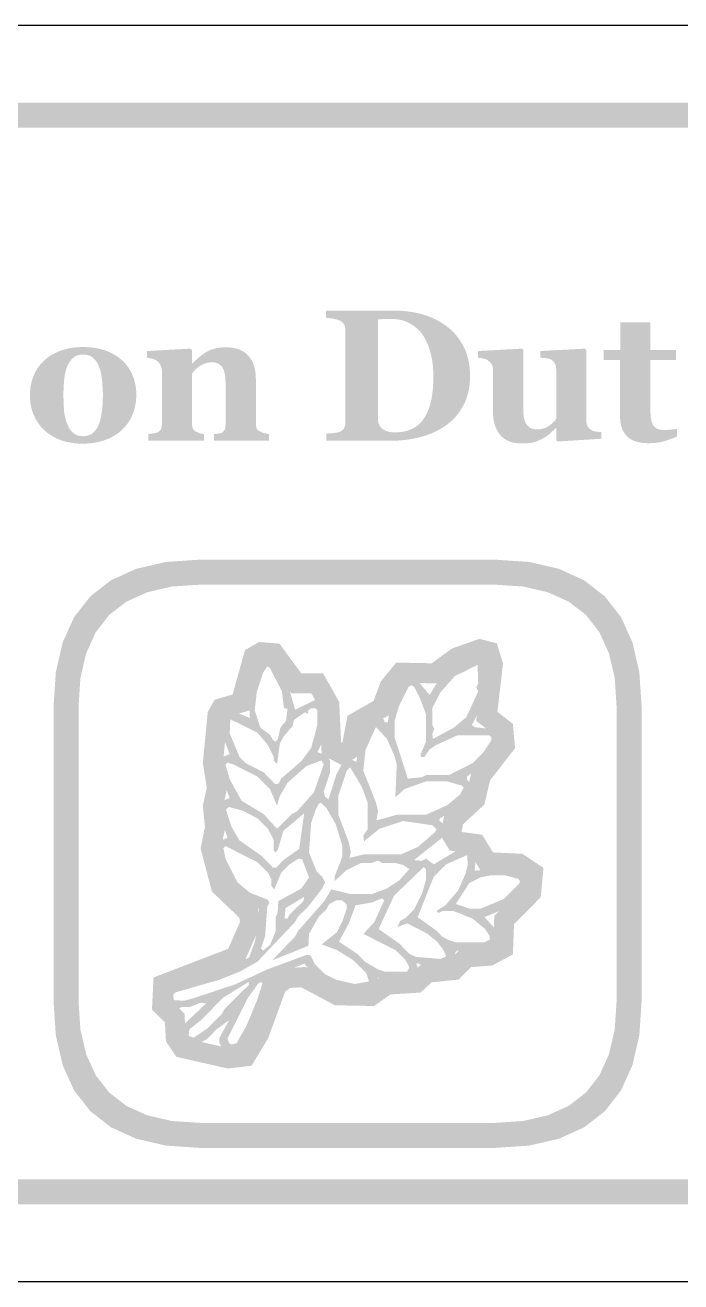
# Model space of a CAD drawing. Header units: millimetres. Extents: x 4 to 272, y 4 to 144.
# Drawn here: x 234.85 to 245.33, y 51.96 to 72.04 of the extents above; entities that cross this region are included whole.
import ezdxf

# ---------------------------------------------------------------- set-up
doc = ezdxf.new("R2010")
doc.units = ezdxf.units.MM
doc.layers.add('CUT', color=1, linetype='Continuous')
doc.layers.add('RASTER', color=7, linetype='Continuous')

msp = doc.modelspace()

# ---------------------------------------------------------------- hatches: boundary and pattern name
at = {"layer": 'RASTER'}
h = msp.add_hatch(color=7, dxfattribs=at)
h.paths.add_polyline_path([(209.2, 68.6), (209.234, 69.116), (209.337, 69.563), (209.509, 69.941), (209.75, 70.25), (210.059, 70.491), (210.438, 70.663), (210.884, 70.766), (211.4, 70.8), (268.6, 70.8), (269.116, 70.766), (269.563, 70.663), (269.941, 70.491), (270.25, 70.25), (270.491, 69.941), (270.663, 69.563), (270.766, 69.116), (270.8, 68.6), (270.8, 55.4), (270.766, 54.884), (270.662, 54.438), (270.491, 54.059), (270.25, 53.75), (269.941, 53.509), (269.563, 53.338), (269.116, 53.234), (268.6, 53.2), (211.4, 53.2), (210.884, 53.234), (210.438, 53.338), (210.059, 53.509), (209.75, 53.75), (209.509, 54.059), (209.337, 54.438), (209.234, 54.884), (209.2, 55.4)])
h.paths.add_polyline_path([(209.6, 68.6), (209.6, 55.4), (209.628, 54.978), (209.712, 54.613), (209.853, 54.303), (210.05, 54.05), (210.303, 53.853), (210.613, 53.712), (210.978, 53.628), (211.4, 53.6), (268.6, 53.6), (269.022, 53.628), (269.388, 53.712), (269.697, 53.853), (269.95, 54.05), (270.147, 54.303), (270.287, 54.613), (270.372, 54.978), (270.4, 55.4), (270.4, 68.6), (270.372, 69.022), (270.287, 69.387), (270.147, 69.697), (269.95, 69.95), (269.697, 70.147), (269.388, 70.288), (269.022, 70.372), (268.6, 70.4), (211.4, 70.4), (210.978, 70.372), (210.613, 70.288), (210.303, 70.147), (210.05, 69.95), (209.853, 69.697), (209.712, 69.387), (209.628, 69.022), (209.6, 68.6)], flags=0)
h = msp.add_hatch(color=7, dxfattribs=at)
h.paths.add_polyline_path([(241.532, 67.265), (241.579, 67.232), (241.623, 67.197), (241.665, 67.16), (241.704, 67.12), (241.742, 67.077), (241.777, 67.031), (241.809, 66.983), (241.84, 66.933), (241.867, 66.88), (241.891, 66.824), (241.911, 66.764), (241.928, 66.702), (241.941, 66.638), (241.95, 66.57), (241.955, 66.499), (241.957, 66.425), (241.955, 66.361), (241.95, 66.298), (241.942, 66.237), (241.931, 66.179), (241.916, 66.122), (241.898, 66.068), (241.877, 66.016), (241.852, 65.966), (241.825, 65.918), (241.796, 65.873), (241.764, 65.829), (241.731, 65.788), (241.695, 65.749), (241.657, 65.713), (241.617, 65.678), (241.575, 65.646), (241.53, 65.616), (241.484, 65.588), (241.436, 65.562), (241.387, 65.538), (241.336, 65.515), (241.284, 65.495), (241.231, 65.477), (241.176, 65.461), (241.119, 65.447), (241.063, 65.434), (241.005, 65.424), (240.947, 65.415), (240.888, 65.409), (240.829, 65.404), (240.768, 65.401), (240.708, 65.4), (239.66, 65.4), (239.66, 65.514), (239.672, 65.515), (239.685, 65.515), (239.699, 65.516), (239.713, 65.517), (239.728, 65.518), (239.744, 65.52), (239.76, 65.521), (239.777, 65.523), (239.794, 65.525), (239.81, 65.527), (239.823, 65.529), (239.836, 65.531), (239.847, 65.533), (239.856, 65.536), (239.865, 65.538), (239.871, 65.541), (239.884, 65.546), (239.895, 65.553), (239.906, 65.559), (239.916, 65.566), (239.924, 65.574), (239.932, 65.582), (239.939, 65.591), (239.944, 65.6), (239.949, 65.61), (239.953, 65.62), (239.957, 65.63), (239.96, 65.641), (239.962, 65.653), (239.964, 65.665), (239.965, 65.677), (239.965, 65.69), (239.965, 67.164), (239.965, 67.176), (239.964, 67.188), (239.962, 67.2), (239.96, 67.211), (239.957, 67.222), (239.954, 67.233), (239.95, 67.244), (239.946, 67.254), (239.94, 67.264), (239.934, 67.273), (239.926, 67.282), (239.918, 67.29), (239.908, 67.298), (239.897, 67.306), (239.884, 67.312), (239.871, 67.319), (239.857, 67.325), (239.843, 67.33), (239.828, 67.335), (239.814, 67.34), (239.799, 67.344), (239.784, 67.347), (239.769, 67.35), (239.753, 67.353), (239.738, 67.355), (239.724, 67.357), (239.71, 67.358), (239.698, 67.36), (239.687, 67.361), (239.676, 67.363), (239.666, 67.364), (239.657, 67.364), (239.657, 67.479), (240.763, 67.479), (240.808, 67.478), (240.853, 67.476), (240.9, 67.472), (240.947, 67.467), (240.994, 67.461), (241.043, 67.453), (241.092, 67.444), (241.143, 67.433), (241.193, 67.421), (241.243, 67.406), (241.292, 67.388), (241.341, 67.368), (241.39, 67.346), (241.438, 67.321), (241.485, 67.294), (241.532, 67.265)])
h.paths.add_polyline_path([(241.233, 65.775), (241.251, 65.805), (241.267, 65.836), (241.282, 65.869), (241.295, 65.903), (241.308, 65.939), (241.319, 65.976), (241.329, 66.014), (241.338, 66.054), (241.346, 66.095), (241.353, 66.138), (241.358, 66.182), (241.363, 66.228), (241.366, 66.276), (241.369, 66.324), (241.371, 66.375), (241.371, 66.427), (241.37, 66.478), (241.368, 66.528), (241.365, 66.577), (241.36, 66.624), (241.354, 66.671), (241.346, 66.716), (241.337, 66.76), (241.327, 66.803), (241.316, 66.845), (241.303, 66.885), (241.288, 66.924), (241.273, 66.961), (241.256, 66.996), (241.238, 67.03), (241.219, 67.063), (241.198, 67.093), (241.176, 67.123), (241.153, 67.15), (241.129, 67.176), (241.103, 67.2), (241.076, 67.222), (241.047, 67.243), (241.018, 67.262), (240.987, 67.279), (240.954, 67.295), (240.921, 67.308), (240.887, 67.32), (240.851, 67.329), (240.815, 67.336), (240.777, 67.341), (240.738, 67.344), (240.699, 67.345), (240.686, 67.345), (240.672, 67.345), (240.658, 67.345), (240.644, 67.345), (240.629, 67.344), (240.614, 67.344), (240.598, 67.344), (240.582, 67.343), (240.566, 67.343), (240.552, 67.342), (240.538, 67.342), (240.525, 67.341), (240.514, 67.341), (240.503, 67.34), (240.493, 67.34), (240.485, 67.339), (240.485, 65.762), (240.485, 65.749), (240.486, 65.736), (240.487, 65.724), (240.488, 65.712), (240.49, 65.701), (240.493, 65.69), (240.496, 65.679), (240.499, 65.669), (240.503, 65.659), (240.507, 65.649), (240.512, 65.64), (240.518, 65.631), (240.524, 65.622), (240.531, 65.614), (240.538, 65.606), (240.546, 65.598), (240.555, 65.59), (240.564, 65.583), (240.574, 65.577), (240.584, 65.57), (240.595, 65.565), (240.606, 65.559), (240.617, 65.555), (240.629, 65.55), (240.642, 65.546), (240.656, 65.543), (240.67, 65.54), (240.686, 65.538), (240.702, 65.536), (240.72, 65.534), (240.738, 65.534), (240.757, 65.533), (240.798, 65.534), (240.837, 65.537), (240.875, 65.542), (240.911, 65.549), (240.946, 65.557), (240.979, 65.568), (241.011, 65.58), (241.042, 65.595), (241.07, 65.611), (241.098, 65.629), (241.124, 65.649), (241.149, 65.671), (241.172, 65.694), (241.194, 65.719), (241.214, 65.746), (241.233, 65.775)], flags=0)
for points in [[(245.266, 65.467), (245.242, 65.457), (245.218, 65.447), (245.194, 65.438), (245.169, 65.428), (245.144, 65.419), (245.118, 65.41), (245.092, 65.402), (245.065, 65.393), (245.038, 65.386), (245.009, 65.379), (244.979, 65.373), (244.947, 65.369), (244.913, 65.365), (244.879, 65.363), (244.842, 65.361), (244.805, 65.36), (244.749, 65.362), (244.698, 65.367), (244.65, 65.376), (244.606, 65.388), (244.565, 65.404), (244.528, 65.423), (244.495, 65.446), (244.466, 65.472), (244.44, 65.501), (244.417, 65.533), (244.398, 65.569), (244.383, 65.607), (244.371, 65.648), (244.362, 65.692), (244.357, 65.74), (244.355, 65.79), (244.355, 66.689), (244.091, 66.689), (244.091, 66.847), (244.361, 66.847), (244.361, 67.291), (244.837, 67.291), (244.837, 66.847), (245.247, 66.847), (245.247, 66.689), (244.84, 66.689), (244.84, 65.886), (244.841, 65.845), (244.843, 65.807), (244.847, 65.772), (244.852, 65.74), (244.858, 65.711), (244.867, 65.685), (244.876, 65.663), (244.887, 65.643), (244.901, 65.626), (244.916, 65.612), (244.934, 65.599), (244.954, 65.589), (244.976, 65.581), (245.001, 65.576), (245.029, 65.573), (245.058, 65.571), (245.068, 65.571), (245.08, 65.572), (245.092, 65.572), (245.105, 65.573), (245.12, 65.574), (245.135, 65.575), (245.151, 65.576), (245.168, 65.577), (245.185, 65.579), (245.2, 65.58), (245.215, 65.582), (245.228, 65.583), (245.239, 65.585), (245.25, 65.587), (245.258, 65.589), (245.266, 65.59)], [(238.746, 65.4), (237.864, 65.4), (237.864, 65.507), (237.871, 65.508), (237.879, 65.508), (237.887, 65.509), (237.895, 65.51), (237.904, 65.511), (237.913, 65.512), (237.922, 65.513), (237.932, 65.514), (237.941, 65.515), (237.95, 65.517), (237.959, 65.518), (237.966, 65.52), (237.974, 65.522), (237.98, 65.524), (237.986, 65.526), (237.992, 65.529), (237.999, 65.533), (238.006, 65.538), (238.012, 65.543), (238.018, 65.549), (238.023, 65.555), (238.028, 65.561), (238.032, 65.568), (238.036, 65.576), (238.039, 65.584), (238.041, 65.593), (238.044, 65.603), (238.046, 65.614), (238.047, 65.626), (238.048, 65.638), (238.049, 65.652), (238.049, 65.667), (238.049, 66.352), (238.048, 66.388), (238.045, 66.422), (238.041, 66.454), (238.035, 66.483), (238.027, 66.51), (238.018, 66.535), (238.007, 66.557), (237.994, 66.577), (237.979, 66.595), (237.963, 66.61), (237.945, 66.623), (237.926, 66.634), (237.905, 66.642), (237.882, 66.648), (237.858, 66.651), (237.832, 66.652), (237.818, 66.652), (237.803, 66.651), (237.789, 66.65), (237.775, 66.648), (237.762, 66.646), (237.749, 66.643), (237.736, 66.639), (237.723, 66.635), (237.71, 66.63), (237.698, 66.625), (237.685, 66.619), (237.673, 66.613), (237.661, 66.607), (237.648, 66.599), (237.636, 66.592), (237.624, 66.584), (237.614, 66.576), (237.604, 66.569), (237.595, 66.561), (237.586, 66.554), (237.578, 66.546), (237.57, 66.539), (237.563, 66.531), (237.556, 66.524), (237.55, 66.516), (237.544, 66.509), (237.538, 66.501), (237.532, 66.495), (237.527, 66.488), (237.522, 66.482), (237.517, 66.475), (237.513, 66.469), (237.513, 65.683), (237.513, 65.67), (237.514, 65.658), (237.515, 65.647), (237.516, 65.636), (237.518, 65.625), (237.521, 65.615), (237.524, 65.606), (237.527, 65.597), (237.531, 65.589), (237.536, 65.581), (237.541, 65.574), (237.547, 65.567), (237.553, 65.561), (237.56, 65.555), (237.568, 65.55), (237.576, 65.545), (237.582, 65.542), (237.588, 65.539), (237.595, 65.536), (237.602, 65.533), (237.61, 65.53), (237.617, 65.527), (237.626, 65.524), (237.634, 65.522), (237.643, 65.519), (237.652, 65.517), (237.66, 65.515), (237.669, 65.513), (237.678, 65.511), (237.686, 65.509), (237.695, 65.508), (237.703, 65.507), (237.703, 65.4), (236.813, 65.4), (236.813, 65.507), (236.822, 65.508), (236.831, 65.509), (236.84, 65.509), (236.849, 65.51), (236.859, 65.511), (236.868, 65.513), (236.877, 65.514), (236.886, 65.515), (236.896, 65.516), (236.904, 65.518), (236.913, 65.519), (236.921, 65.521), (236.929, 65.523), (236.936, 65.525), (236.943, 65.527), (236.95, 65.529), (236.961, 65.533), (236.972, 65.538), (236.981, 65.543), (236.99, 65.549), (236.997, 65.556), (237.004, 65.563), (237.01, 65.571), (237.015, 65.579), (237.019, 65.587), (237.022, 65.597), (237.025, 65.607), (237.028, 65.618), (237.03, 65.629), (237.031, 65.641), (237.032, 65.653), (237.032, 65.667), (237.032, 66.519), (237.032, 66.53), (237.031, 66.542), (237.029, 66.553), (237.026, 66.564), (237.023, 66.575), (237.019, 66.586), (237.014, 66.597), (237.009, 66.608), (237.003, 66.619), (236.996, 66.629), (236.989, 66.639), (236.982, 66.648), (236.974, 66.657), (236.965, 66.665), (236.957, 66.673), (236.947, 66.68), (236.94, 66.685), (236.933, 66.689), (236.926, 66.693), (236.917, 66.696), (236.909, 66.7), (236.9, 66.703), (236.89, 66.707), (236.881, 66.71), (236.87, 66.712), (236.86, 66.715), (236.849, 66.717), (236.838, 66.719), (236.827, 66.721), (236.816, 66.723), (236.804, 66.724), (236.792, 66.726), (236.792, 66.833), (237.491, 66.871), (237.513, 66.849), (237.513, 66.636), (237.519, 66.636), (237.529, 66.646), (237.54, 66.656), (237.552, 66.666), (237.564, 66.677), (237.577, 66.688), (237.59, 66.699), (237.604, 66.712), (237.618, 66.724), (237.633, 66.737), (237.647, 66.749), (237.661, 66.76), (237.675, 66.771), (237.688, 66.781), (237.701, 66.79), (237.714, 66.799), (237.727, 66.808), (237.741, 66.816), (237.756, 66.825), (237.772, 66.833), (237.789, 66.84), (237.807, 66.848), (237.827, 66.855), (237.847, 66.861), (237.869, 66.868), (237.891, 66.874), (237.913, 66.879), (237.936, 66.883), (237.959, 66.886), (237.983, 66.889), (238.007, 66.891), (238.031, 66.892), (238.056, 66.893), (238.114, 66.891), (238.168, 66.884), (238.218, 66.874), (238.265, 66.859), (238.308, 66.84), (238.347, 66.816), (238.383, 66.789), (238.414, 66.757), (238.442, 66.722), (238.467, 66.684), (238.487, 66.643), (238.504, 66.6), (238.517, 66.553), (238.526, 66.504), (238.532, 66.452), (238.534, 66.398), (238.534, 65.68), (238.534, 65.667), (238.535, 65.654), (238.536, 65.642), (238.538, 65.631), (238.54, 65.621), (238.543, 65.611), (238.546, 65.602), (238.55, 65.593), (238.554, 65.586), (238.56, 65.578), (238.566, 65.571), (238.573, 65.564), (238.581, 65.558), (238.59, 65.552), (238.599, 65.547), (238.61, 65.542), (238.616, 65.54), (238.622, 65.537), (238.629, 65.534), (238.636, 65.532), (238.643, 65.529), (238.651, 65.527), (238.659, 65.524), (238.668, 65.522), (238.676, 65.519), (238.686, 65.517), (238.695, 65.515), (238.705, 65.513), (238.714, 65.511), (238.725, 65.509), (238.735, 65.508), (238.746, 65.507)], [(244.058, 65.431), (243.359, 65.388), (243.337, 65.409), (243.337, 65.601), (243.328, 65.601), (243.316, 65.589), (243.303, 65.578), (243.291, 65.567), (243.279, 65.556), (243.267, 65.545), (243.255, 65.534), (243.243, 65.523), (243.231, 65.512), (243.219, 65.501), (243.206, 65.491), (243.192, 65.481), (243.179, 65.471), (243.164, 65.461), (243.149, 65.452), (243.133, 65.443), (243.117, 65.434), (243.099, 65.424), (243.08, 65.415), (243.062, 65.407), (243.044, 65.399), (243.027, 65.392), (243.01, 65.386), (242.993, 65.38), (242.976, 65.375), (242.958, 65.371), (242.939, 65.367), (242.917, 65.363), (242.894, 65.361), (242.869, 65.359), (242.842, 65.357), (242.813, 65.356), (242.782, 65.356), (242.728, 65.358), (242.678, 65.364), (242.63, 65.375), (242.586, 65.389), (242.546, 65.408), (242.508, 65.431), (242.474, 65.458), (242.443, 65.489), (242.415, 65.524), (242.391, 65.563), (242.371, 65.605), (242.354, 65.65), (242.341, 65.699), (242.332, 65.751), (242.327, 65.807), (242.325, 65.866), (242.325, 66.525), (242.324, 66.539), (242.323, 66.552), (242.322, 66.565), (242.319, 66.577), (242.316, 66.588), (242.312, 66.599), (242.308, 66.609), (242.303, 66.618), (242.297, 66.627), (242.291, 66.635), (242.284, 66.644), (242.277, 66.652), (242.27, 66.66), (242.262, 66.667), (242.253, 66.675), (242.244, 66.682), (242.237, 66.687), (242.228, 66.692), (242.22, 66.696), (242.21, 66.701), (242.201, 66.704), (242.19, 66.708), (242.179, 66.711), (242.168, 66.713), (242.156, 66.716), (242.145, 66.718), (242.134, 66.719), (242.123, 66.721), (242.113, 66.723), (242.103, 66.724), (242.093, 66.725), (242.083, 66.726), (242.083, 66.833), (242.793, 66.871), (242.81, 66.849), (242.81, 65.875), (242.81, 65.838), (242.813, 65.804), (242.818, 65.773), (242.824, 65.744), (242.832, 65.717), (242.842, 65.693), (242.854, 65.671), (242.867, 65.652), (242.883, 65.635), (242.899, 65.621), (242.917, 65.608), (242.936, 65.598), (242.957, 65.59), (242.979, 65.585), (243.002, 65.581), (243.026, 65.58), (243.052, 65.581), (243.077, 65.584), (243.101, 65.588), (243.125, 65.594), (243.148, 65.601), (243.17, 65.611), (243.192, 65.622), (243.213, 65.634), (243.233, 65.648), (243.252, 65.662), (243.269, 65.676), (243.285, 65.69), (243.299, 65.705), (243.312, 65.72), (243.324, 65.735), (243.334, 65.75), (243.334, 66.54), (243.334, 66.552), (243.333, 66.564), (243.331, 66.576), (243.329, 66.587), (243.327, 66.598), (243.323, 66.609), (243.319, 66.619), (243.315, 66.629), (243.31, 66.639), (243.304, 66.648), (243.298, 66.657), (243.292, 66.665), (243.284, 66.673), (243.276, 66.68), (243.268, 66.687), (243.259, 66.693), (243.252, 66.698), (243.245, 66.702), (243.236, 66.705), (243.227, 66.708), (243.217, 66.711), (243.207, 66.713), (243.196, 66.715), (243.184, 66.717), (243.172, 66.718), (243.159, 66.72), (243.147, 66.721), (243.134, 66.722), (243.122, 66.723), (243.109, 66.724), (243.096, 66.725), (243.083, 66.726), (243.083, 66.833), (243.794, 66.871), (243.816, 66.849), (243.816, 65.718), (243.816, 65.705), (243.817, 65.693), (243.819, 65.682), (243.821, 65.67), (243.824, 65.66), (243.827, 65.65), (243.832, 65.64), (243.836, 65.631), (243.842, 65.622), (243.848, 65.613), (243.854, 65.605), (243.862, 65.598), (243.869, 65.59), (243.878, 65.583), (243.887, 65.576), (243.896, 65.57), (243.904, 65.566), (243.911, 65.562), (243.92, 65.558), (243.929, 65.555), (243.938, 65.552), (243.948, 65.55), (243.958, 65.548), (243.969, 65.546), (243.98, 65.544), (243.991, 65.543), (244.002, 65.542), (244.013, 65.54), (244.025, 65.54), (244.036, 65.539), (244.047, 65.538), (244.058, 65.538)]]:
    msp.add_hatch(color=7, dxfattribs=at).paths.add_polyline_path(points)
h = msp.add_hatch(color=7, dxfattribs=at)
h.paths.add_polyline_path([(236.401, 66.68), (236.427, 66.654), (236.452, 66.627), (236.475, 66.599), (236.496, 66.569), (236.516, 66.538), (236.535, 66.506), (236.551, 66.473), (236.566, 66.439), (236.58, 66.403), (236.591, 66.367), (236.601, 66.33), (236.609, 66.292), (236.616, 66.254), (236.62, 66.214), (236.623, 66.175), (236.624, 66.134), (236.623, 66.094), (236.62, 66.054), (236.616, 66.015), (236.609, 65.976), (236.602, 65.938), (236.592, 65.9), (236.58, 65.863), (236.567, 65.827), (236.552, 65.792), (236.536, 65.757), (236.518, 65.725), (236.498, 65.693), (236.476, 65.663), (236.453, 65.634), (236.429, 65.606), (236.402, 65.58), (236.373, 65.554), (236.342, 65.528), (236.309, 65.505), (236.275, 65.483), (236.24, 65.463), (236.204, 65.444), (236.166, 65.427), (236.126, 65.412), (236.085, 65.398), (236.043, 65.386), (235.999, 65.376), (235.954, 65.368), (235.908, 65.361), (235.86, 65.357), (235.81, 65.354), (235.759, 65.353), (235.715, 65.354), (235.672, 65.356), (235.629, 65.36), (235.588, 65.366), (235.547, 65.373), (235.507, 65.382), (235.468, 65.392), (235.43, 65.404), (235.393, 65.418), (235.357, 65.433), (235.323, 65.45), (235.289, 65.468), (235.256, 65.489), (235.225, 65.51), (235.194, 65.533), (235.165, 65.558), (235.137, 65.583), (235.112, 65.61), (235.088, 65.638), (235.065, 65.668), (235.044, 65.699), (235.024, 65.731), (235.006, 65.765), (234.989, 65.801), (234.974, 65.837), (234.961, 65.875), (234.949, 65.914), (234.94, 65.954), (234.933, 65.994), (234.928, 66.036), (234.925, 66.079), (234.924, 66.124), (234.925, 66.167), (234.928, 66.209), (234.932, 66.25), (234.938, 66.29), (234.946, 66.328), (234.956, 66.365), (234.967, 66.402), (234.981, 66.436), (234.996, 66.47), (235.012, 66.503), (235.031, 66.535), (235.051, 66.566), (235.073, 66.596), (235.097, 66.625), (235.123, 66.653), (235.15, 66.68), (235.178, 66.705), (235.207, 66.729), (235.238, 66.751), (235.271, 66.771), (235.305, 66.79), (235.341, 66.808), (235.378, 66.824), (235.417, 66.839), (235.458, 66.852), (235.499, 66.864), (235.542, 66.874), (235.586, 66.882), (235.63, 66.888), (235.677, 66.892), (235.724, 66.895), (235.772, 66.896), (235.823, 66.895), (235.872, 66.892), (235.919, 66.888), (235.965, 66.882), (236.01, 66.874), (236.052, 66.864), (236.094, 66.852), (236.134, 66.839), (236.172, 66.824), (236.209, 66.808), (236.244, 66.79), (236.278, 66.771), (236.311, 66.751), (236.342, 66.729), (236.372, 66.705), (236.401, 66.68)])
h.paths.add_polyline_path([(236.026, 65.665), (236.034, 65.686), (236.041, 65.708), (236.048, 65.732), (236.054, 65.756), (236.06, 65.781), (236.065, 65.808), (236.069, 65.836), (236.073, 65.864), (236.077, 65.894), (236.08, 65.925), (236.083, 65.958), (236.085, 65.991), (236.087, 66.026), (236.088, 66.062), (236.089, 66.099), (236.089, 66.137), (236.089, 66.163), (236.088, 66.19), (236.087, 66.218), (236.085, 66.247), (236.083, 66.276), (236.081, 66.307), (236.078, 66.339), (236.074, 66.371), (236.07, 66.403), (236.066, 66.434), (236.061, 66.462), (236.056, 66.489), (236.05, 66.514), (236.044, 66.538), (236.037, 66.559), (236.03, 66.579), (236.021, 66.602), (236.011, 66.623), (236, 66.643), (235.988, 66.662), (235.976, 66.679), (235.962, 66.695), (235.948, 66.71), (235.933, 66.724), (235.917, 66.737), (235.9, 66.747), (235.882, 66.756), (235.862, 66.764), (235.842, 66.77), (235.821, 66.774), (235.799, 66.776), (235.775, 66.777), (235.75, 66.776), (235.726, 66.773), (235.703, 66.769), (235.682, 66.763), (235.662, 66.755), (235.643, 66.745), (235.625, 66.733), (235.609, 66.72), (235.594, 66.705), (235.58, 66.689), (235.566, 66.672), (235.554, 66.654), (235.542, 66.635), (235.532, 66.615), (235.522, 66.594), (235.513, 66.572), (235.506, 66.551), (235.499, 66.528), (235.493, 66.505), (235.487, 66.481), (235.482, 66.456), (235.478, 66.431), (235.474, 66.404), (235.471, 66.376), (235.468, 66.348), (235.466, 66.32), (235.464, 66.291), (235.462, 66.262), (235.461, 66.233), (235.46, 66.203), (235.459, 66.173), (235.459, 66.143), (235.459, 66.104), (235.46, 66.066), (235.46, 66.031), (235.462, 65.997), (235.463, 65.965), (235.465, 65.934), (235.467, 65.905), (235.469, 65.878), (235.472, 65.852), (235.476, 65.826), (235.481, 65.8), (235.487, 65.773), (235.493, 65.747), (235.501, 65.721), (235.51, 65.694), (235.519, 65.668), (235.528, 65.646), (235.538, 65.625), (235.548, 65.605), (235.56, 65.587), (235.573, 65.569), (235.586, 65.553), (235.6, 65.538), (235.616, 65.525), (235.632, 65.512), (235.649, 65.501), (235.668, 65.492), (235.687, 65.485), (235.708, 65.479), (235.729, 65.475), (235.752, 65.473), (235.775, 65.472), (235.797, 65.473), (235.818, 65.475), (235.838, 65.479), (235.857, 65.484), (235.876, 65.491), (235.893, 65.499), (235.91, 65.509), (235.926, 65.521), (235.942, 65.534), (235.956, 65.548), (235.97, 65.564), (235.983, 65.581), (235.995, 65.6), (236.006, 65.62), (236.016, 65.642), (236.026, 65.665)], flags=0)
h = msp.add_hatch(color=7, dxfattribs=at)
h.paths.add_polyline_path([(235.3, 61.15), (235.337, 61.701), (235.447, 62.178), (235.63, 62.582), (235.888, 62.912), (236.218, 63.17), (236.622, 63.353), (237.099, 63.463), (237.65, 63.5), (242.35, 63.5), (242.901, 63.463), (243.378, 63.353), (243.782, 63.17), (244.112, 62.912), (244.37, 62.582), (244.553, 62.178), (244.663, 61.701), (244.7, 61.15), (244.7, 56.45), (244.663, 55.899), (244.553, 55.422), (244.37, 55.018), (244.112, 54.687), (243.782, 54.43), (243.378, 54.247), (242.901, 54.137), (242.35, 54.1), (237.65, 54.1), (237.099, 54.137), (236.622, 54.247), (236.218, 54.43), (235.888, 54.688), (235.63, 55.018), (235.447, 55.422), (235.337, 55.899), (235.3, 56.45)])
h.paths.add_polyline_path([(235.7, 61.15), (235.7, 56.45), (235.73, 55.993), (235.822, 55.597), (235.974, 55.262), (236.188, 54.988), (236.462, 54.774), (236.797, 54.622), (237.193, 54.53), (237.65, 54.5), (242.35, 54.5), (242.807, 54.53), (243.203, 54.622), (243.538, 54.774), (243.813, 54.988), (244.026, 55.262), (244.178, 55.597), (244.27, 55.993), (244.3, 56.45), (244.3, 61.15), (244.27, 61.607), (244.178, 62.003), (244.026, 62.338), (243.813, 62.613), (243.538, 62.826), (243.203, 62.978), (242.807, 63.07), (242.35, 63.1), (237.65, 63.1), (237.193, 63.07), (236.797, 62.978), (236.462, 62.826), (236.187, 62.613), (235.974, 62.338), (235.822, 62.003), (235.73, 61.607), (235.7, 61.15)], flags=0)
h = msp.add_hatch(color=7, dxfattribs=at)
h.paths.add_polyline_path([(242.108, 62.234), (242.385, 62.163), (242.485, 61.842), (242.395, 61.067), (242.642, 60.876), (242.677, 60.486), (242.279, 59.976), (242.186, 59.586), (241.843, 59.269), (241.823, 59.155), (241.827, 59.148), (242.152, 59.104), (242.324, 58.821), (242.794, 58.8), (243.131, 58.575), (243.087, 58.106), (242.66, 57.673), (242.642, 57.192), (242.315, 57.016), (241.97, 56.988), (241.771, 56.789), (241.343, 56.746), (241.167, 56.583), (240.685, 56.552), (240.425, 56.368), (239.797, 56.379), (239.259, 56.667), (239.081, 56.656), (239.004, 56.599), (238.728, 55.848), (238.466, 55.415), (238.087, 55.368), (237.263, 55.556), (237.097, 55.805), (237.081, 56.105), (236.874, 56.312), (236.899, 56.824), (238.093, 57.282), (238.281, 57.712), (238.27, 57.779), (237.832, 58.197), (237.651, 58.884), (237.72, 59.231), (237.687, 59.566), (237.749, 59.858), (237.687, 60.253), (237.766, 61.068), (237.875, 61.261), (238.162, 61.345), (238.36, 62.053), (238.586, 62.184), (238.912, 62.157), (239.261, 61.683), (239.608, 61.683), (239.866, 61.228), (239.897, 60.582), (239.91, 60.575), (239.918, 60.58), (239.999, 61.005), (240.416, 61.243), (240.532, 61.554), (240.778, 61.855), (241.346, 61.844), (241.669, 62.08)])
h.paths.add_polyline_path([(242.122, 61.9), (241.82, 61.794), (241.448, 61.522), (240.928, 61.532), (240.814, 61.392), (240.676, 61.022), (240.285, 60.8), (240.206, 60.383), (239.927, 60.208), (239.586, 60.381), (239.55, 61.137), (239.421, 61.363), (239.1, 61.363), (238.741, 61.85), (238.66, 61.857), (238.633, 61.841), (238.423, 61.087), (238.089, 60.99), (238.078, 60.97), (238.01, 60.263), (238.075, 59.849), (238.01, 59.548), (238.044, 59.215), (237.979, 58.894), (238.119, 58.366), (238.569, 57.936), (238.612, 57.669), (238.332, 57.031), (237.209, 56.6), (237.201, 56.438), (237.394, 56.245), (237.412, 55.91), (237.459, 55.839), (238.104, 55.693), (238.273, 55.713), (238.438, 55.987), (238.736, 56.799), (238.967, 56.969), (239.329, 56.992), (239.88, 56.698), (240.326, 56.69), (240.574, 56.866), (241.033, 56.895), (241.204, 57.053), (241.625, 57.096), (241.827, 57.298), (242.222, 57.33), (242.329, 57.387), (242.345, 57.809), (242.779, 58.25), (242.795, 58.415), (242.691, 58.484), (242.14, 58.509), (241.958, 58.807), (241.635, 58.851), (241.486, 59.09), (241.546, 59.431), (241.897, 59.755), (241.984, 60.119), (242.347, 60.583), (242.336, 60.708), (242.056, 60.924), (242.159, 61.812), (242.132, 61.898), (242.122, 61.9)], flags=0)
h = msp.add_hatch(color=7, dxfattribs=at)
h.paths.add_polyline_path([(238.66, 61.95), (238.793, 61.904), (238.927, 61.737), (239.05, 61.493), (239.161, 61.102), (239.484, 61.259), (239.561, 61.236), (239.618, 61.159), (239.618, 60.992), (239.651, 60.892), (239.585, 60.558), (239.518, 60.425), (239.661, 60.368), (239.718, 60.291), (239.718, 60.091), (239.618, 59.79), (239.641, 59.714), (239.695, 59.667), (239.818, 60.057), (239.908, 60.234), (240.019, 60.325), (240.142, 60.268), (240.185, 60.558), (240.252, 60.759), (240.376, 60.969), (240.486, 60.992), (240.576, 60.949), (240.596, 60.902), (240.643, 60.902), (240.686, 61.193), (240.91, 61.603), (241.02, 61.66), (241.063, 61.637), (241.311, 61.336), (241.411, 61.503), (241.678, 61.77), (241.888, 61.894), (242.122, 61.96), (242.165, 61.937), (242.222, 61.86), (242.222, 61.493), (242.122, 61.126), (241.988, 60.859), (242.022, 60.825), (242.289, 60.792), (242.399, 60.735), (242.422, 60.592), (242.332, 60.415), (242.245, 60.335), (242.199, 60.248), (241.911, 60.034), (241.911, 59.981), (241.988, 59.891), (241.931, 59.714), (241.765, 59.547), (241.477, 59.366), (241.464, 59.333), (241.554, 59.256), (241.554, 59.156), (241.497, 59.046), (241.063, 58.699), (241.187, 58.689), (241.254, 58.722), (241.377, 58.632), (241.755, 58.856), (241.955, 58.889), (242.055, 58.789), (242.032, 58.532), (242.689, 58.555), (242.866, 58.465), (242.89, 58.321), (242.833, 58.211), (242.566, 57.944), (242.189, 57.787), (242.365, 57.597), (242.422, 57.487), (242.399, 57.343), (242.322, 57.287), (242.189, 57.253), (241.755, 57.253), (241.721, 57.22), (241.698, 57.076), (241.621, 57.019), (241.187, 57.019), (241.12, 57.053), (241.097, 57.043), (241.12, 56.986), (241.097, 56.843), (240.953, 56.786), (240.486, 56.819), (240.443, 56.662), (240.352, 56.619), (239.918, 56.619), (239.785, 56.652), (239.541, 56.776), (239.307, 57.043), (238.793, 56.843), (238.616, 56.285), (238.393, 55.774), (238.326, 55.674), (238.216, 55.617), (238.116, 55.617), (238.005, 55.674), (237.949, 55.784), (237.949, 55.851), (238.106, 56.141), (237.905, 55.995), (237.758, 55.841), (237.581, 55.751), (237.481, 55.751), (237.391, 55.794), (237.348, 55.884), (237.371, 56.061), (237.738, 56.409), (237.648, 56.419), (237.481, 56.352), (237.348, 56.352), (237.281, 56.318), (237.137, 56.409), (237.114, 56.619), (237.137, 56.662), (237.248, 56.719), (237.949, 56.919), (238.426, 57.143), (238.516, 57.387), (238.583, 57.721), (238.583, 57.921), (238.339, 58.044), (238.139, 58.245), (237.982, 58.522), (237.915, 58.755), (237.939, 58.999), (238.082, 59.056), (237.949, 59.423), (237.949, 59.59), (237.972, 59.634), (238.116, 59.69), (237.949, 60.124), (237.949, 60.291), (237.972, 60.335), (238.116, 60.391), (238.015, 60.658), (237.992, 60.902), (238.015, 60.992), (238.082, 61.059), (238.216, 61.059), (238.439, 60.969), (238.416, 61.393), (238.483, 61.66), (238.606, 61.904)])
h.paths.add_polyline_path([(242.078, 61.817), (241.711, 61.637), (241.477, 61.37), (241.354, 61.126), (241.354, 60.859), (241.387, 60.792), (241.354, 60.725), (241.364, 60.635), (241.698, 60.815), (241.898, 60.982), (242.088, 61.393), (242.055, 61.46), (242.088, 61.526)], flags=0)
h.paths.add_polyline_path([(238.717, 61.794), (238.65, 61.693), (238.55, 61.393), (238.516, 61.092), (238.606, 60.815), (238.76, 60.702), (238.807, 60.615), (238.85, 60.592), (238.883, 60.625), (238.927, 60.815), (239.017, 60.925), (239.04, 61.116), (238.984, 61.126), (238.95, 61.393), (238.76, 61.77)], flags=0)
h.paths.add_polyline_path([(241.02, 61.493), (240.977, 61.47), (240.82, 61.159), (240.753, 60.925), (240.753, 60.658), (240.963, 60.001), (241.187, 60.024), (241.254, 60.057), (241.621, 60.057), (241.998, 60.248), (242.165, 60.415), (242.299, 60.615), (242.299, 60.668), (242.255, 60.692), (241.755, 60.692), (241.411, 60.535), (241.311, 60.468), (241.23, 60.348), (241.177, 60.348), (241.164, 60.381), (241.254, 60.592), (241.254, 61.026), (241.164, 61.269), (241.063, 61.47)], flags=0)
h.paths.add_polyline_path([(239.418, 61.126), (239.361, 61.082), (239.374, 61.036), (239.317, 61.059), (239.141, 60.936), (239.127, 60.849), (238.974, 60.668), (238.917, 60.558), (238.873, 60.234), (238.817, 60.291), (238.817, 60.358), (238.727, 60.535), (238.56, 60.735), (238.126, 60.949), (238.116, 60.725), (238.273, 60.348), (238.373, 60.248), (238.66, 60.101), (238.84, 59.914), (238.893, 59.914), (238.94, 60.001), (239.261, 60.281), (239.418, 60.491), (239.518, 60.859), (239.518, 61.092), (239.484, 61.126)], flags=0)
h.paths.add_polyline_path([(240.453, 60.825), (240.286, 60.458), (240.252, 60.124), (240.453, 59.623), (240.486, 59.49), (240.463, 59.333), (240.786, 59.423), (241.254, 59.423), (241.598, 59.58), (241.798, 59.747), (241.855, 59.857), (241.821, 59.891), (241.588, 59.957), (241.254, 59.957), (240.91, 59.834), (240.763, 59.7), (240.786, 60.224), (240.753, 60.358), (240.629, 60.635)], flags=0)
h.paths.add_polyline_path([(239.585, 60.291), (239.341, 60.201), (239.04, 59.934), (238.917, 59.724), (238.873, 59.567), (238.76, 59.834), (238.56, 60.034), (238.182, 60.224), (238.082, 60.258), (238.049, 60.224), (238.116, 59.991), (238.306, 59.647), (238.66, 59.433), (238.873, 59.2), (239.107, 59.433), (239.194, 59.48), (239.461, 59.78), (239.618, 60.224)], flags=0)
h.paths.add_polyline_path([(240.042, 60.181), (239.985, 60.124), (239.852, 59.724), (239.852, 59.423), (240.019, 58.989), (240.052, 58.822), (240.029, 58.732), (240.252, 58.789), (240.853, 58.789), (241.13, 58.912), (241.397, 59.146), (241.421, 59.189), (241.354, 59.256), (240.887, 59.323), (240.509, 59.2), (240.262, 58.999), (240.252, 59.089), (240.319, 59.189), (240.319, 59.623), (240.229, 59.867)], flags=0)
h.paths.add_polyline_path([(239.575, 59.613), (239.541, 59.6), (239.484, 59.49), (239.418, 59.29), (239.384, 58.822), (239.508, 58.512), (239.595, 58.432), (239.641, 58.345), (239.595, 58.245), (239.361, 57.944), (239.207, 57.797), (239.161, 57.711), (238.56, 57.076), (238.283, 56.919), (237.949, 56.786), (237.248, 56.585), (237.214, 56.552), (237.224, 56.462), (237.381, 56.452), (237.515, 56.485), (238.216, 56.719), (238.717, 56.953), (239.351, 57.186), (239.408, 57.176), (239.474, 57.043), (239.641, 56.876), (239.818, 56.786), (240.119, 56.719), (240.342, 56.762), (240.296, 56.896), (240.095, 57.096), (239.828, 57.263), (239.585, 57.353), (239.828, 57.544), (239.918, 57.721), (239.985, 57.921), (239.985, 57.988), (239.918, 58.054), (239.818, 58.054), (239.708, 57.998), (239.661, 57.911), (239.541, 57.797), (239.384, 57.52), (239.374, 57.33), (238.793, 57.096), (239.161, 57.477), (239.207, 57.564), (239.628, 58.044), (239.741, 58.231), (240.052, 58.155), (240.386, 58.155), (240.629, 58.245), (240.83, 58.378), (240.987, 58.555), (240.887, 58.622), (240.753, 58.655), (240.553, 58.655), (240.486, 58.689), (240.386, 58.655), (240.219, 58.655), (239.975, 58.532), (239.795, 58.365), (239.795, 58.445), (239.918, 58.755), (239.918, 58.922), (239.808, 59.28), (239.661, 59.533)], flags=0)
h.paths.add_polyline_path([(238.106, 59.547), (238.059, 59.513), (238.082, 59.423), (238.149, 59.223), (238.273, 59.013), (238.626, 58.766), (238.807, 58.579), (238.86, 58.579), (238.974, 58.699), (239.227, 58.879), (239.307, 59.447), (238.974, 59.166), (238.883, 58.856), (238.85, 58.822), (238.817, 58.856), (238.817, 59.023), (238.727, 59.2), (238.56, 59.366), (238.316, 59.49)], flags=0)
h.paths.add_polyline_path([(238.049, 58.922), (238.015, 58.889), (238.049, 58.722), (238.239, 58.345), (238.439, 58.178), (238.727, 58.064), (238.75, 58.021), (238.717, 57.954), (238.683, 57.487), (238.616, 57.287), (238.65, 57.253), (238.76, 57.343), (238.85, 57.554), (238.85, 57.787), (238.883, 57.854), (238.893, 58.044), (239.261, 58.245), (239.384, 58.422), (239.274, 58.712), (239.217, 58.722), (239.074, 58.632), (238.94, 58.498), (238.827, 58.231), (238.783, 58.288), (238.783, 58.388), (238.727, 58.498), (238.56, 58.665)], flags=0)
h.paths.add_polyline_path([(241.911, 58.779), (241.578, 58.632), (241.377, 58.432), (241.12, 57.787), (241.431, 57.564), (241.511, 57.477), (241.621, 57.42), (241.721, 57.387), (242.189, 57.387), (242.279, 57.43), (242.265, 57.497), (242.199, 57.597), (241.998, 57.764), (241.688, 57.887), (241.521, 57.887), (241.454, 57.854), (241.421, 57.887), (241.564, 57.978), (241.765, 58.211), (241.888, 58.488), (241.921, 58.622)], flags=0)
h.paths.add_polyline_path([(241.22, 58.589), (240.743, 58.131), (240.496, 57.597), (240.83, 57.363), (240.977, 57.21), (241.087, 57.153), (241.487, 57.12), (241.578, 57.163), (241.531, 57.263), (241.431, 57.397), (241.264, 57.53), (240.953, 57.687), (240.796, 57.63), (240.843, 57.731), (240.93, 57.777), (241.063, 57.911), (241.187, 58.155), (241.254, 58.388), (241.254, 58.555)], flags=0)
h.paths.add_polyline_path([(242.289, 58.455), (242.122, 58.422), (241.945, 58.332), (241.731, 57.998), (241.955, 57.921), (242.122, 57.921), (242.499, 58.078), (242.733, 58.311), (242.756, 58.355), (242.733, 58.398), (242.522, 58.455)], flags=0)
h.paths.add_polyline_path([(239.307, 58.111), (239.007, 57.931), (238.994, 57.764), (239.04, 57.764), (239.074, 57.831), (239.294, 58.044)], flags=0)
h.paths.add_polyline_path([(240.553, 58.088), (240.386, 58.021), (240.129, 57.978), (240.019, 57.687), (239.862, 57.397), (240.162, 57.196), (240.276, 57.076), (240.486, 56.953), (240.586, 56.919), (240.953, 56.919), (240.987, 56.986), (240.93, 57.096), (240.763, 57.263), (240.252, 57.52), (240.429, 57.711), (240.586, 58.054)], flags=0)
h.paths.add_polyline_path([(238.416, 56.752), (238.005, 56.495), (237.658, 56.141), (237.471, 55.995), (237.458, 55.894), (237.538, 55.861), (237.758, 56.008), (237.992, 56.242), (238.039, 56.328), (238.426, 56.709)], flags=0)
h.paths.add_polyline_path([(238.616, 56.752), (238.573, 56.729), (238.406, 56.495), (238.082, 55.851), (238.106, 55.774), (238.149, 55.751), (238.226, 55.774), (238.383, 56.051), (238.55, 56.452), (238.64, 56.729)], flags=0)

# ---------------------------------------------------------------- linework, layer by layer
at = {"layer": 'CUT'}
for points in [[(210.999, 72.04), (269.001, 72.04)], [(269.001, 51.96), (210.999, 51.96)]]:
    msp.add_lwpolyline(points, dxfattribs=at)

doc.saveas('drawing.dxf')
